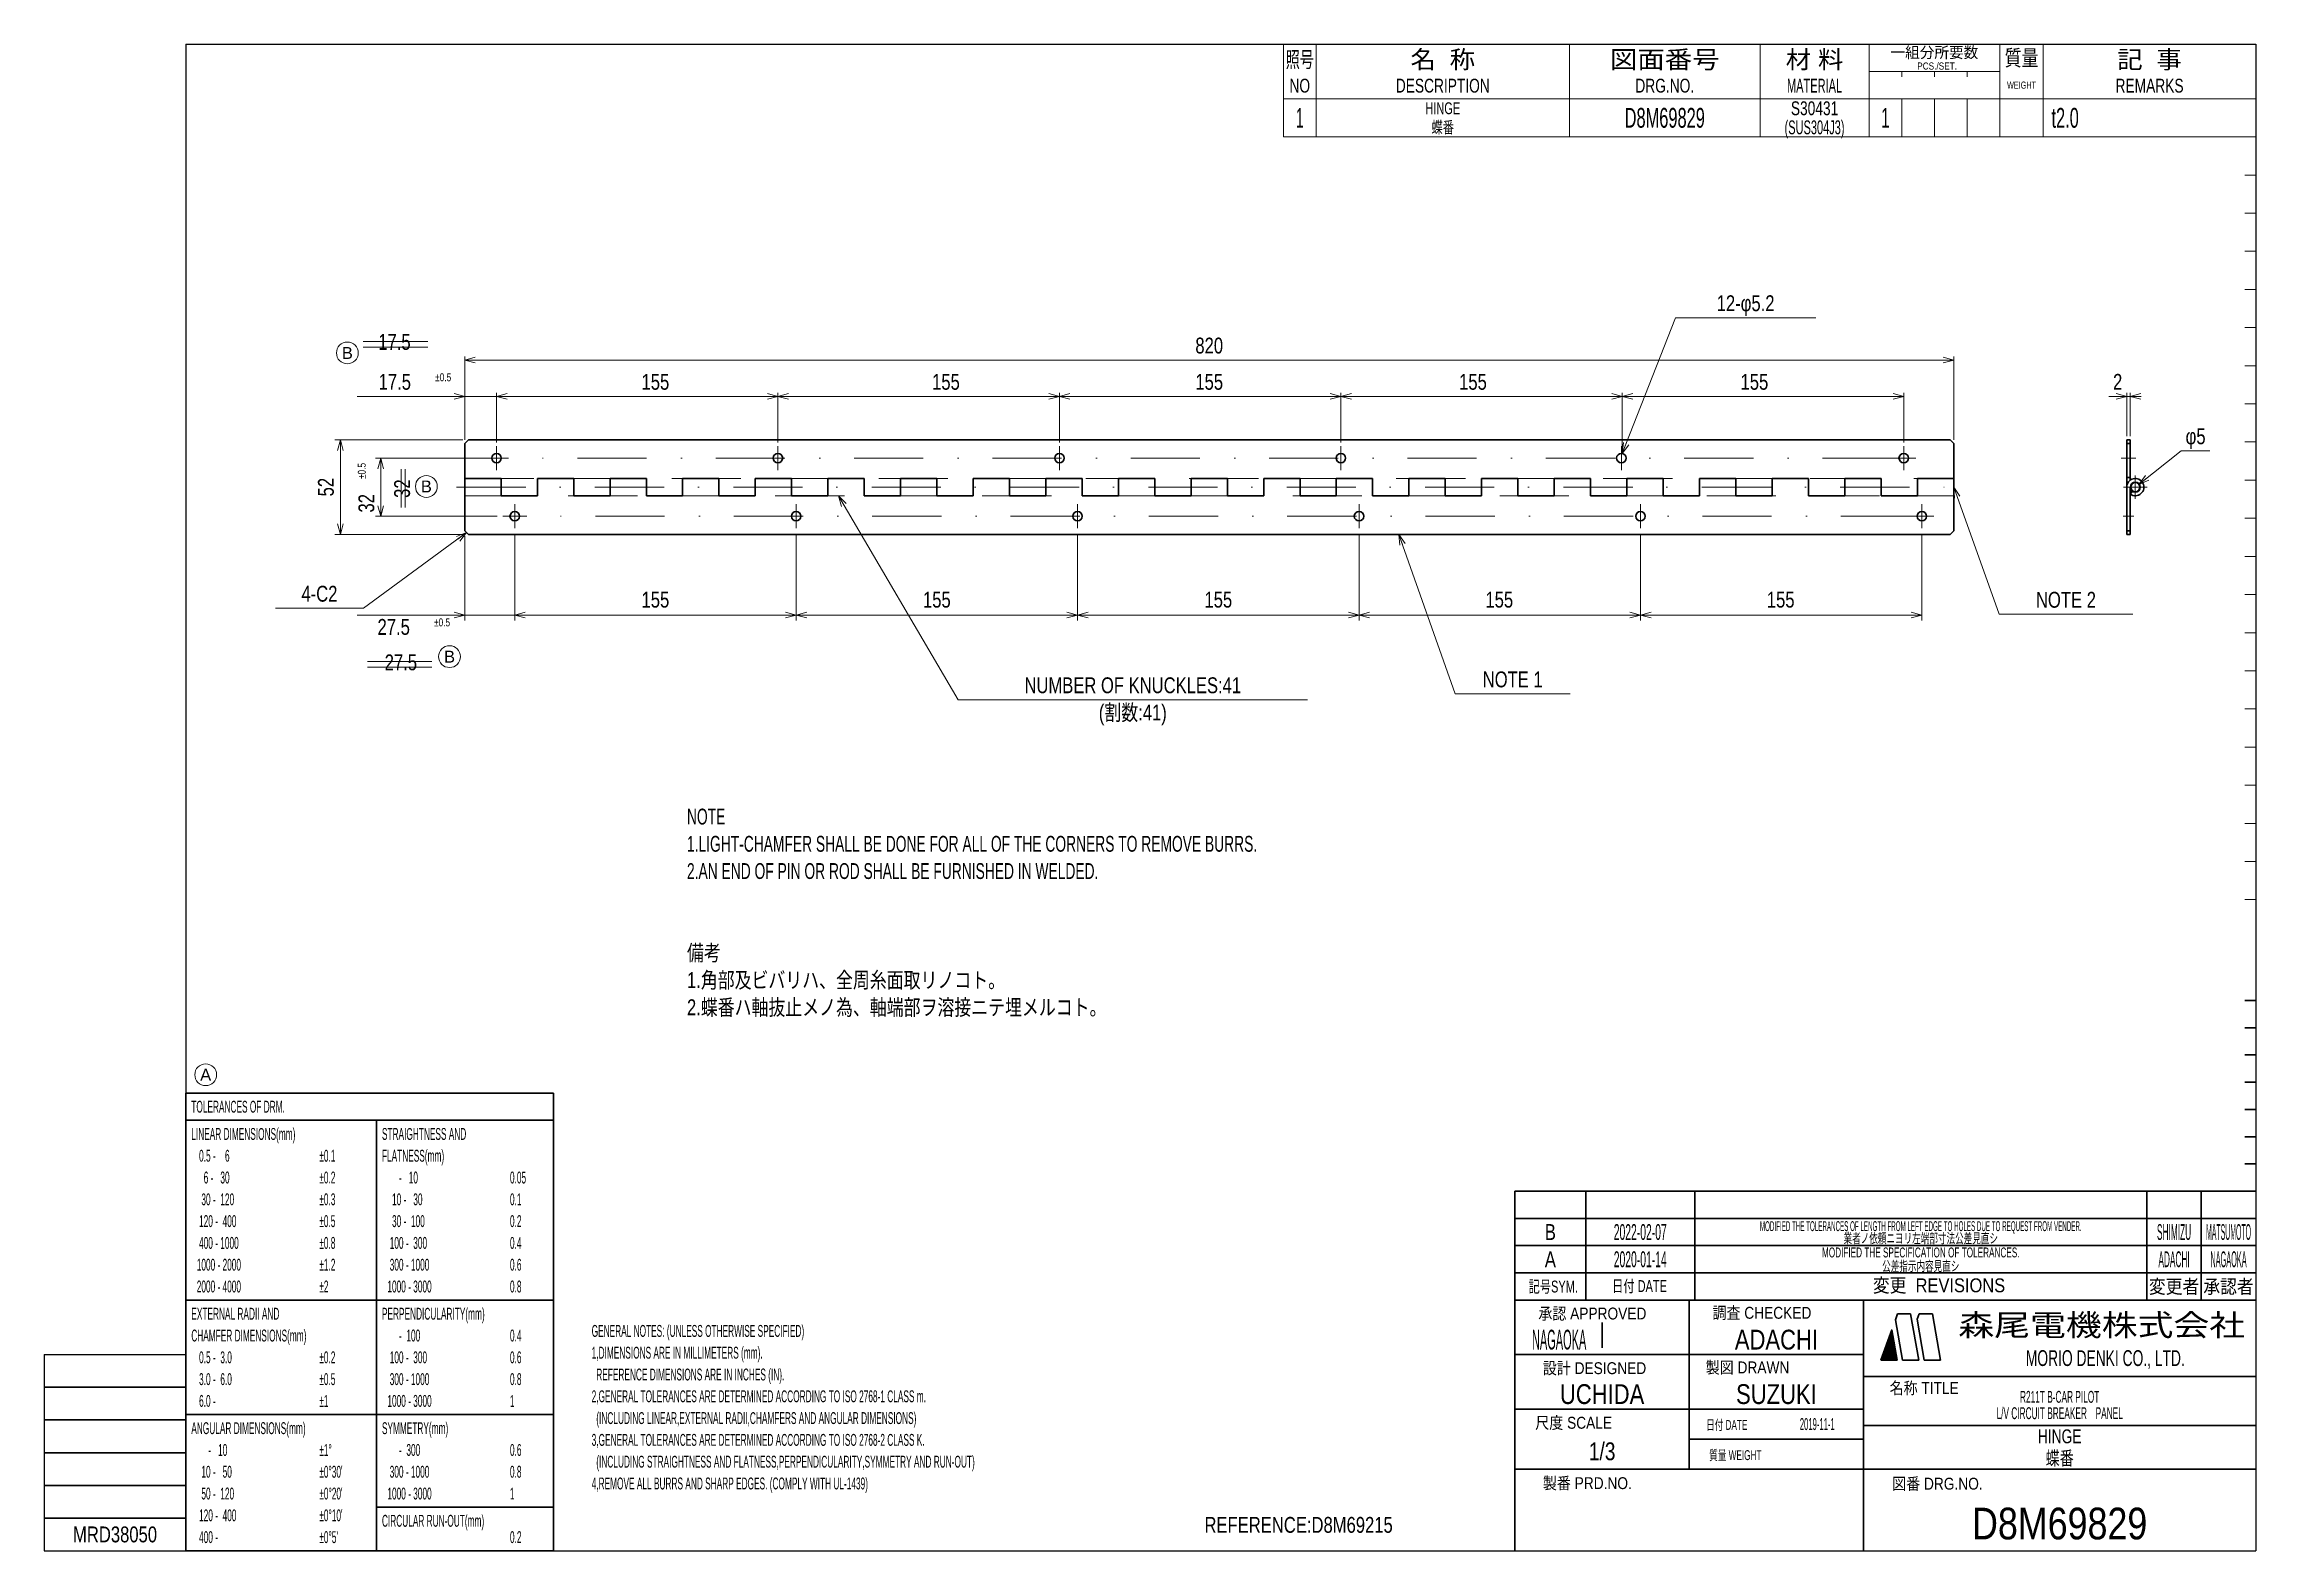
# Model space of a CAD drawing. Header units: millimetres. Extents: x 7 to 413, y 10 to 287.
import ezdxf
from ezdxf.enums import TextEntityAlignment as Align

# ---------------------------------------------------------------- set-up
doc = ezdxf.new("R2010")
doc.units = ezdxf.units.MM
doc.linetypes.add('DASHDOT', pattern=[25.3, 12.7, -6.3, 0, -6.3])
doc.linetypes.add('DASHED', pattern=[19, 12.7, -6.3])
for name, color, linetype in [('05', 7, 'Continuous'), ('GR1_07', 7, 'Continuous'), ('GR1_16', 7, 'Continuous'), ('図面枠D8M', 7, 'Continuous'), ('表題、部品表_01', 7, 'Continuous'), ('表題、部品表_02', 7, 'Continuous'), ('表題、部品表_03', 7, 'Continuous'), ('表題、部品表_訂正', 7, 'Continuous')]:
    doc.layers.add(name, color=color, linetype=linetype)
doc.styles.add('HG丸ｺﾞｼｯｸM-PRO', font='')
doc.styles.get('HG丸ｺﾞｼｯｸM-PRO').set_extended_font_data('HG丸ｺﾞｼｯｸM-PRO')

# ---------------------------------------------------------------- blocks, each defined once
blk = doc.blocks.new('BLKF024')
at = {"layer": '図面枠D8M', "color": 4, "linetype": 'Continuous', "lineweight": 13}
for p, q in [((344.778471, 46.998727), (346.524087, 48.744343)), ((344.8594, 47.221078), (346.502888, 48.864566)), ((344.940329, 47.443428), (346.48169, 48.984789)), ((345.021258, 47.665778), (346.460491, 49.105012)), ((345.102186, 47.888128), (346.439293, 49.225235)), ((345.183115, 48.110479), (346.418094, 49.345457)), ((345.264044, 48.332829), (346.396896, 49.46568)), ((345.344973, 48.555179), (346.375697, 49.585903)), ((345.425902, 48.777529), (346.354499, 49.706126)), ((345.506831, 48.999879), (346.3333, 49.826349)), ((345.58776, 49.22223), (346.312102, 49.946572)), ((345.668689, 49.44458), (346.290903, 50.066794)), ((345.749617, 49.66693), (346.269705, 50.187017)), ((345.830546, 49.88928), (346.248506, 50.30724)), ((345.911475, 50.111631), (346.227307, 50.427463)), ((345.992404, 50.333981), (346.206109, 50.547686)), ((346.073333, 50.556331), (346.18491, 50.667909)), ((346.154262, 50.778681), (346.163712, 50.788131)), ((344.157871, 45.246757), (346.693675, 47.782561)), ((344.211969, 45.442276), (346.672477, 47.902784)), ((344.292898, 45.664626), (346.651278, 48.023006)), ((344.299292, 45.246757), (346.714874, 47.662338)), ((344.373827, 45.886976), (346.63008, 48.143229)), ((344.440714, 45.246757), (346.736072, 47.542115)), ((344.454756, 46.109327), (346.608881, 48.263452)), ((344.535684, 46.331677), (346.587682, 48.383675)), ((344.582135, 45.246757), (346.757271, 47.421892)), ((344.616613, 46.554027), (346.566484, 48.503898)), ((344.697542, 46.776377), (346.545285, 48.624121)), ((344.723556, 45.246757), (346.778469, 47.301669)), ((344.864978, 45.246757), (346.799668, 47.181447)), ((345.006399, 45.246757), (346.820866, 47.061224)), ((345.147821, 45.246757), (346.842065, 46.941001)), ((345.289242, 45.246757), (346.863263, 46.820778)), ((345.430663, 45.246757), (346.884462, 46.700555)), ((345.572085, 45.246757), (346.90566, 46.580332)), ((345.713506, 45.246757), (346.926859, 46.46011)), ((345.854927, 45.246757), (346.948057, 46.339887)), ((345.996349, 45.246757), (346.969256, 46.219664)), ((346.13777, 45.246757), (346.990455, 46.099441)), ((346.279191, 45.246757), (347.011653, 45.979218)), ((346.420613, 45.246757), (347.032852, 45.858995)), ((346.562034, 45.246757), (347.05405, 45.738773)), ((346.703455, 45.246757), (347.075249, 45.61855)), ((346.844877, 45.246757), (347.096447, 45.498327)), ((346.986298, 45.246757), (347.117646, 45.378104)), ((347.12772, 45.246757), (347.138844, 45.257881))]:
    blk.add_line(p, q, dxfattribs=at)
blk = doc.blocks.new('BLKF023')
at = {"layer": '図面枠D8M', "color": 2, "linetype": 'Continuous', "lineweight": 25}
for p, q in [((33, 286.75), (413, 286.75)), ((33, 286.75), (33, 10.25)), ((413, 286.75), (413, 10.25)), ((7, 46.25), (7, 10.25)), ((7, 46.25), (33, 46.25)), ((7, 10.25), (413, 10.25))]:
    blk.add_line(p, q, dxfattribs=at)
at = {"layer": '図面枠D8M', "color": 4, "linetype": 'Continuous', "lineweight": 13}
for p, q in [((413, 269.75), (411, 269.75)), ((413, 262.75), (411, 262.75)), ((413, 255.75), (411, 255.75)), ((413, 248.75), (411, 248.75)), ((413, 241.75), (411, 241.75)), ((413, 234.75), (411, 234.75)), ((413, 227.75), (411, 227.75)), ((413, 220.75), (411, 220.75)), ((413, 213.75), (411, 213.75)), ((413, 206.75), (411, 206.75)), ((413, 199.75), (411, 199.75)), ((413, 192.75), (411, 192.75)), ((413, 185.75), (411, 185.75)), ((413, 178.75), (411, 178.75)), ((413, 171.75), (411, 171.75)), ((413, 164.75), (411, 164.75)), ((413, 157.75), (411, 157.75)), ((413, 150.75), (411, 150.75)), ((413, 143.75), (411, 143.75)), ((413, 136.75), (411, 136.75)), ((411, 129.75), (413, 129.75))]:
    blk.add_line(p, q, dxfattribs=at)
at = {"layer": '図面枠D8M', "color": 3, "linetype": 'Continuous', "lineweight": 35}
for p, q in [((413, 111.25), (411, 111.25)), ((413, 106.25), (411, 106.25)), ((413, 101.25), (411, 101.25)), ((413, 96.25), (411, 96.25)), ((413, 91.25), (411, 91.25)), ((413, 86.25), (411, 86.25)), ((413, 81.25), (411, 81.25)), ((277, 76.25), (413, 76.25)), ((277, 76.25), (277, 10.25)), ((290, 76.25), (290, 56.25)), ((310, 76.25), (310, 56.25)), ((393, 76.25), (393, 56.25)), ((403, 76.25), (403, 56.25)), ((277, 71.25), (413, 71.25)), ((277, 66.25), (413, 66.25)), ((277, 61.25), (413, 61.25)), ((277, 56.25), (413, 56.25)), ((309, 56.25), (309, 25.25)), ((341, 56.25), (341, 10.25)), ((346.84, 52.65), (347.23, 53.75)), ((347.23, 53.75), (349.64, 53.75)), ((351.14, 45.25), (349.64, 53.75)), ((351.18, 53.75), (350.82, 52.76)), ((351.18, 53.75), (353.64, 53.75)), ((355.14, 45.25), (353.64, 53.75)), ((293, 52.17), (293, 47.48)), ((344.14, 45.25), (346.16, 50.8)), ((347.14, 45.25), (346.16, 50.8)), ((348.14, 45.25), (346.84, 52.65)), ((352.14, 45.25), (350.82, 52.76)), ((277, 46.25), (341, 46.25)), ((344.14, 45.25), (347.14, 45.25)), ((348.14, 45.25), (351.14, 45.25)), ((352.14, 45.25), (355.14, 45.25)), ((341, 42.25), (413, 42.25)), ((7, 40.25), (33, 40.25)), ((7, 34.25), (33, 34.25)), ((277, 36.25), (341, 36.25)), ((341, 33.25), (413, 33.25)), ((309, 30.75), (341, 30.75)), ((7, 28.25), (33, 28.25)), ((277, 25.25), (413, 25.25)), ((7, 22.25), (33, 22.25)), ((33, 16.25), (7, 16.25))]:
    blk.add_line(p, q, dxfattribs=at)
at = {"layer": '図面枠D8M', "color": 4, "linetype": 'Continuous', "lineweight": 13}
blk.add_blockref('BLKF024', (0, 0), dxfattribs=at)
at = {"layer": '図面枠D8M', "color": 4, "linetype": 'Continuous', "lineweight": 13, "style": 'HG丸ｺﾞｼｯｸM-PRO'}
for s, height, width, p in [('記号SYM.', 2.182, 0.69227, (284.03, 58.74)), ('日付 DATE', 2.182, 0.692507, (299.87, 58.83)), ('変更  REVISIONS', 2.5455, 0.887352, (354.85, 58.97)), ('変更者', 2.545, 0.887717, (398, 58.75)), ('承認者', 2.545, 0.887717, (408, 58.75)), ('承認 APPROVED', 2.1818, 0.863151, (291.21, 53.79)), ('調査 CHECKED', 2.182, 0.863174, (322.34, 53.92)), ('設計 DESIGNED', 2.1818, 0.862613, (291.61, 43.76)), ('製図 DRAWN', 2.182, 0.863099, (319.7, 43.9)), ('名称 TITLE', 2.182, 0.862489, (352.13, 40.11)), ('尺度 SCALE', 2.182, 0.862581, (287.78, 33.74)), ('日付 DATE', 1.818, 0.618255, (315.88, 33.34)), ('質量 WEIGHT', 1.818, 0.618812, (317.46, 27.8)), ('製番 PRD.NO.', 2.182, 0.863299, (290.29, 22.66)), ('図番 DRG.NO.', 2.182, 0.863083, (354.56, 22.56))]:
    blk.add_text(s, height=height, dxfattribs=dict(at, width=width)).set_placement(p, align=Align.MIDDLE_CENTER)
at = {"layer": '図面枠D8M', "color": 2, "linetype": 'Continuous', "lineweight": 25, "style": 'HG丸ｺﾞｼｯｸM-PRO', "width": 1.206081}
blk.add_text('森尾電機株式会社', height=4, dxfattribs=at).set_placement((384.72, 51.68), align=Align.MIDDLE_CENTER)
at = {"layer": '図面枠D8M', "color": 3, "linetype": 'Continuous', "lineweight": 35, "style": 'HG丸ｺﾞｼｯｸM-PRO', "width": 0.652197}
blk.add_text('MORIO DENKI CO., LTD.', height=2.9091, dxfattribs=at).set_placement((385.38, 45.61), align=Align.MIDDLE_CENTER)
blk = doc.blocks.new('BLKF025')
at = {"layer": '図面枠D8M', "color": 3, "linetype": 'Continuous', "lineweight": 35, "style": 'HG丸ｺﾞｼｯｸM-PRO'}
for s, height, width, p in [('MATSUMOTO', 2.909, 0.26157, (408, 68.75)), ('A', 2.91, 0.782973, (283.5, 63.75)), ('2020-01-14', 2.909, 0.488281, (300, 63.75)), ('MODIFIED THE SPECIFICATION OF TOLERANCES.', 1.8182, 0.618603, (351.5, 65)), ('ADACHI', 2.909, 0.39045, (398, 63.75)), ('NAGAOKA', 2.909, 0.334453, (408, 63.75)), ('NAGAOKA', 3.636, 0.414524, (285.11, 49)), ('ADACHI', 3.636, 0.830909, (325, 49)), ('UCHIDA', 3.636, 0.830691, (293, 39)), ('SUZUKI', 3.636, 0.831098, (325, 39)), ('L/V CIRCUIT BREAKER\u3000PANEL', 2.1818, 0.522183, (377, 35.5)), ('R211T B-CAR PILOT', 2.1818, 0.522123, (377, 38.5)), ('2019-11-1', 2.182, 0.482367, (332.5, 33.5)), ('HINGE', 2.545, 0.741468, (377, 31.25)), ('1/3', 3.273, 0.80628, (293, 28.5)), ('D8M69829', 5.818, 0.845432, (377, 15.25))]:
    blk.add_text(s, height=height, dxfattribs=dict(at, width=width)).set_placement(p, align=Align.MIDDLE_CENTER)
blk = doc.blocks.new('BLKF026')
at = {"layer": '表題、部品表_02', "color": 4, "linetype": 'Continuous', "lineweight": 13}
for p, q in [((234.5, 276.75), (234.5, 269.75)), ((234.5, 276.75), (413, 276.75)), ((240.5, 276.75), (240.5, 269.75)), ((287, 276.75), (287, 269.75)), ((322, 276.75), (322, 269.75)), ((342, 276.75), (342, 269.75)), ((348, 276.75), (348, 269.75)), ((354, 276.75), (354, 269.75)), ((360, 269.75), (360, 276.75)), ((366, 276.75), (366, 269.75)), ((374, 276.75), (374, 269.75)), ((413, 276.75), (413, 269.75)), ((234.5, 269.75), (413, 269.75))]:
    blk.add_line(p, q, dxfattribs=at)
blk = doc.blocks.new('BLKF029')
at = {"layer": '表題、部品表_01', "color": 4, "linetype": 'Continuous', "lineweight": 13}
for p, q in [((234.5, 286.75), (234.5, 276.75)), ((234.5, 286.75), (413, 286.75)), ((240.5, 286.75), (240.5, 276.75)), ((287, 286.75), (287, 276.75)), ((322, 286.75), (322, 276.75)), ((342, 286.75), (342, 276.75)), ((366, 286.75), (366, 276.75)), ((374, 286.75), (374, 276.75)), ((413, 286.75), (413, 276.75)), ((342, 281.75), (366, 281.75)), ((348, 280.75), (348, 281.75)), ((354, 281.75), (354, 280.75)), ((360, 281.75), (360, 280.75)), ((234.5, 276.75), (413, 276.75))]:
    blk.add_line(p, q, dxfattribs=at)
at = {"layer": '表題、部品表_01', "color": 3, "linetype": 'Continuous', "lineweight": 35, "style": 'HG丸ｺﾞｼｯｸM-PRO'}
for s, height, width, p in [('照号', 2.909, 0.651535, (237.5, 283.95)), ('名  称', 3.273, 1.042426, (263.75, 283.95)), ('図面番号', 3.273, 1.127518, (304.5, 283.95)), ('材 料', 3.273, 1.042439, (332, 283.95)), ('一組分所要数', 2.036, 0.966638, (354, 285.25)), ('質量', 2.909, 0.781842, (370, 284.25)), ('記  事', 3.273, 1.042426, (393.5, 283.95)), ('NO', 2.545, 0.740841, (237.5, 279.15)), ('DESCRIPTION', 2.5455, 0.741365, (263.75, 279.15)), ('DRG.NO.', 2.545, 0.741189, (304.5, 279.15)), ('MATERIAL', 2.545, 0.594756, (332, 279.15)), ('PCS./SET.', 1.309, 0.862935, (354.5, 282.75)), ('REMARKS', 2.545, 0.742803, (393.5, 279.15)), ('WEIGHT', 1.309, 0.635507, (370, 279.25))]:
    blk.add_text(s, height=height, dxfattribs=dict(at, width=width)).set_placement(p, align=Align.MIDDLE_CENTER)
blk = doc.blocks.new('BLKF028')
at = {"layer": '表題、部品表_01', "color": 3, "linetype": 'Continuous', "lineweight": 13}
blk.add_blockref('BLKF029', (0, 0), dxfattribs=at)
blk = doc.blocks.new('FXTIP_ARROW_S')
at = {"color": 0, "linetype": 'Continuous', "lineweight": -2}
for q in [(-1, 0), (-0.97, 0.26), (-0.97, -0.26)]:
    blk.add_line((0, 0), q, dxfattribs=at)
blk = doc.blocks.new('FXTIP_ARROW_E')
at = {"color": 0, "linetype": 'Continuous', "lineweight": -2}
for q in [(-1, 0), (-0.97, 0.26), (-0.97, -0.26)]:
    blk.add_line((0, 0), q, dxfattribs=at)
blk = doc.blocks.new('BLKF030')
at = {"layer": 'GR1_07', "color": 3, "linetype": 'Continuous', "lineweight": 35}
for p, q in [((389.31, 196.79), (389.31, 205.46)), ((389.97, 205.46), (389.97, 196.79)), ((389.97, 204.17), (390.36, 204.71)), ((389.97, 197.46), (389.31, 197.46)), ((389.97, 196.79), (389.31, 196.79))]:
    blk.add_line(p, q, dxfattribs=at)
for radius in [0.917, 0.833]:
    blk.add_circle((390.89, 205.46), radius, dxfattribs=at)
blk.add_arc((390.89, 205.46), 1.58, 234.6235, 180, dxfattribs=at)
blk = doc.blocks.new('BLKF031')
at = {"layer": 'GR1_07', "color": 3, "linetype": 'Continuous', "lineweight": 35}
for p, q in [((389.31, 214.12), (389.97, 214.12)), ((389.31, 205.46), (389.31, 214.12)), ((389.97, 213.46), (389.31, 213.46)), ((389.97, 214.12), (389.97, 206.75)), ((389.97, 207.21), (389.31, 207.21))]:
    blk.add_line(p, q, dxfattribs=at)
blk = doc.blocks.new('BLKF032')
at = {"layer": '図面枠D8M', "color": 3, "linetype": 'Continuous', "lineweight": 35}
for p, q in [((33, 94.25), (100.5, 94.25)), ((33, 94.25), (33, 10.25)), ((100.5, 10.25), (100.5, 94.25)), ((33, 89.25), (100.5, 89.25)), ((68, 10.25), (68, 89.25)), ((33, 56.25), (68, 56.25)), ((68, 56.25), (100.5, 56.25)), ((33, 35.25), (68, 35.25)), ((68, 35.25), (100.5, 35.25)), ((68, 18.25), (100.5, 18.25)), ((33, 10.25), (100.5, 10.25))]:
    blk.add_line(p, q, dxfattribs=at)
at = {"layer": '図面枠D8M', "color": 4, "linetype": 'Continuous', "lineweight": 13, "style": 'HG丸ｺﾞｼｯｸM-PRO'}
for s, height, width, p in [('TOLERANCES OF DRM.', 2.1818, 0.522208, (34, 91.75)), ('LINEAR DIMENSIONS(mm)', 2.1818, 0.521664, (34, 86.75)), ('STRAIGHTNESS AND', 2.1818, 0.521949, (69, 86.75)), (' 0.5 -    6', 2.1818, 0.524049, (35, 82.75)), ('±0.1', 2.182, 0.52198, (57.5, 82.75)), ('FLATNESS(mm)', 2.1818, 0.521994, (69, 82.75)), ('   6 -   30', 2.1818, 0.52397, (35, 78.75)), ('±0.2', 2.182, 0.52198, (57.5, 78.75)), ('     -   10', 2.1818, 0.524651, (70, 78.75)), ('0.05', 2.182, 0.52205, (92.5, 78.75)), ('  30 -  120', 2.1818, 0.522893, (35, 74.75)), ('±0.3', 2.182, 0.52198, (57.5, 74.75)), ('  10 -   30', 2.1818, 0.523391, (70, 74.75)), ('0.1', 2.182, 0.522424, (92.5, 74.75)), (' 120 -  400', 2.1818, 0.52246, (35, 70.75)), ('±0.5', 2.182, 0.52198, (57.5, 70.75)), ('  30 -  100', 2.1818, 0.522893, (70, 70.75)), ('0.2', 2.182, 0.522424, (92.5, 70.75)), (' 400 - 1000', 2.1818, 0.52208, (35, 66.75)), ('±0.8', 2.182, 0.52198, (57.5, 66.75)), (' 100 -  300', 2.1818, 0.52246, (70, 66.75)), ('0.4', 2.182, 0.522424, (92.5, 66.75)), ('1000 - 2000', 2.1818, 0.521744, (35, 62.75)), ('±1.2', 2.182, 0.52198, (57.5, 62.75)), (' 300 - 1000', 2.1818, 0.52208, (70, 62.75)), ('0.6', 2.182, 0.522424, (92.5, 62.75)), ('2000 - 4000', 2.1818, 0.521744, (35, 58.75)), ('±2', 2.182, 0.521216, (57.5, 58.75)), ('1000 - 3000', 2.1818, 0.521744, (70, 58.75)), ('0.8', 2.182, 0.522424, (92.5, 58.75)), ('EXTERNAL RADII AND', 2.1818, 0.522426, (34, 53.75)), ('PERPENDICULARITY(mm)', 2.1818, 0.521822, (69, 53.75)), ('CHAMFER DIMENSIONS(mm)', 2.1818, 0.521615, (34, 49.75)), ('     -  100', 2.1818, 0.52397, (70, 49.75)), ('0.4', 2.182, 0.522424, (92.5, 49.75)), (' 0.5 -  3.0', 2.1818, 0.523514, (35, 45.75)), ('±0.2', 2.182, 0.52198, (57.5, 45.75)), (' 100 -  300', 2.1818, 0.52246, (70, 45.75)), ('0.6', 2.182, 0.522424, (92.5, 45.75)), (' 3.0 -  6.0', 2.1818, 0.523514, (35, 41.75)), ('±0.5', 2.182, 0.52198, (57.5, 41.75)), (' 300 - 1000', 2.1818, 0.52208, (70, 41.75)), ('0.8', 2.182, 0.522424, (92.5, 41.75)), (' 6.0 -', 2.182, 0.523279, (35, 37.75)), ('±1', 2.182, 0.521216, (57.5, 37.75)), ('1000 - 3000', 2.1818, 0.521744, (70, 37.75)), ('1', 2.18, 0.521199, (92.5, 37.75)), ('ANGULAR DIMENSIONS(mm)', 2.1818, 0.521887, (34, 32.75)), ('SYMMETRY(mm)', 2.1818, 0.521222, (69, 32.75)), ('     -   10', 2.1818, 0.524651, (35, 28.75)), ('±1°', 2.182, 0.52122, (57.5, 28.75)), ('     -  300', 2.1818, 0.52397, (70, 28.75)), ('0.6', 2.182, 0.522424, (92.5, 28.75)), ('  10 -   50', 2.1818, 0.523391, (35, 24.75)), ("±0°30'", 2.182, 0.521679, (57.5, 24.75)), (' 300 - 1000', 2.1818, 0.52208, (70, 24.75)), ('0.8', 2.182, 0.522424, (92.5, 24.75)), ('  50 -  120', 2.1818, 0.522893, (35, 20.75)), ("±0°20'", 2.182, 0.521679, (57.5, 20.75)), ('1000 - 3000', 2.1818, 0.521744, (70, 20.75)), ('1', 2.18, 0.521199, (92.5, 20.75)), (' 120 -  400', 2.1818, 0.52246, (35, 16.75)), ("±0°10'", 2.182, 0.521679, (57.5, 16.75)), ('CIRCULAR RUN-OUT(mm)', 2.1818, 0.521639, (69, 15.75)), (' 400 -', 2.182, 0.52234, (35, 12.75)), ("±0°5'", 2.182, 0.521776, (57.5, 12.75)), ('0.2', 2.182, 0.522424, (92.5, 12.75))]:
    blk.add_text(s, height=height, dxfattribs=dict(at, width=width)).set_placement(p, align=Align.MIDDLE_LEFT)
blk = doc.blocks.new('BLKF033')
at = {"layer": '表題、部品表_訂正', "color": 4, "linetype": 'Continuous', "lineweight": 13}
blk.add_circle((36.64, 97.62), 2, dxfattribs=at)
at = {"layer": '表題、部品表_訂正', "color": 4, "linetype": 'Continuous', "lineweight": 13, "style": 'HG丸ｺﾞｼｯｸM-PRO', "width": 1.042301}
blk.add_text('A', height=2.18, dxfattribs=at).set_placement((36.64, 97.62), align=Align.MIDDLE_CENTER)
blk = doc.blocks.new('BLKF034')
at = {"layer": '05', "color": 4, "linetype": 'Continuous', "lineweight": 13}
blk.add_circle((81.41, 174.35), 2, dxfattribs=at)
at = {"layer": '05', "color": 4, "linetype": 'Continuous', "lineweight": 13, "style": 'HG丸ｺﾞｼｯｸM-PRO', "width": 1.04272}
blk.add_text('B', height=2.18, dxfattribs=at).set_placement((81.41, 174.35), align=Align.MIDDLE_CENTER)
blk = doc.blocks.new('BLKF035')
at = {"layer": '05', "color": 4, "linetype": 'Continuous', "lineweight": 13}
blk.add_circle((62.65, 230.09), 2, dxfattribs=at)
at = {"layer": '05', "color": 4, "linetype": 'Continuous', "lineweight": 13, "style": 'HG丸ｺﾞｼｯｸM-PRO', "width": 1.04272}
blk.add_text('B', height=2.18, dxfattribs=at).set_placement((62.65, 230.09), align=Align.MIDDLE_CENTER)
blk = doc.blocks.new('BLKF036')
at = {"layer": '05', "color": 4, "linetype": 'Continuous', "lineweight": 13}
blk.add_circle((77.15, 205.59), 2, dxfattribs=at)
at = {"layer": '05', "color": 4, "linetype": 'Continuous', "lineweight": 13, "style": 'HG丸ｺﾞｼｯｸM-PRO', "width": 1.04272}
blk.add_text('B', height=2.18, dxfattribs=at).set_placement((77.15, 205.59), align=Align.MIDDLE_CENTER)

msp = doc.modelspace()

# ---------------------------------------------------------------- linework, layer by layer
at = {"layer": '05', "color": 254, "linetype": 'Continuous', "lineweight": 9}
for p, q in [((65.57, 232.18), (77.41, 232.18)), ((65.57, 231.18), (77.41, 231.18)), ((66.32, 173.45), (78.16, 173.45)), ((66.32, 172.45), (78.16, 172.45))]:
    msp.add_line(p, q, dxfattribs=at)
at = {"layer": '05', "color": 254, "linetype": 'Continuous', "lineweight": 13}
for p, q in [((72.5, 201.75), (72.5, 208.75)), ((73.27, 201.75), (73.27, 208.75))]:
    msp.add_line(p, q, dxfattribs=at)
at = {"layer": 'GR1_07', "color": 3, "linetype": 'Continuous', "lineweight": 35}
for p, q in [((84.87, 214.12), (84.2, 213.46)), ((84.2, 213.46), (84.2, 197.46)), ((356.87, 214.12), (84.87, 214.12)), ((356.87, 214.12), (357.54, 213.46)), ((357.54, 197.46), (357.54, 213.46)), ((90.87, 207.04), (85.2, 207.04)), ((97.54, 203.87), (90.87, 203.87)), ((104.2, 207.04), (97.54, 207.04)), ((110.87, 203.87), (104.2, 203.87)), ((117.54, 207.04), (114.54, 207.04)), ((124.2, 203.87), (117.54, 203.87)), ((129.2, 207.04), (124.2, 207.04)), ((137.54, 203.87), (130.87, 203.87)), ((144.2, 207.04), (137.54, 207.04)), ((150.87, 203.87), (144.2, 203.87)), ((157.54, 207.04), (150.87, 207.04)), ((164.2, 203.87), (157.54, 203.87)), ((170.87, 207.04), (164.2, 207.04)), ((177.54, 203.87), (170.87, 203.87)), ((184.2, 207.04), (177.54, 207.04)), ((190.87, 203.87), (184.2, 203.87)), ((197.54, 207.04), (190.87, 207.04)), ((204.2, 203.87), (197.54, 203.87)), ((210.87, 207.04), (204.2, 207.04)), ((217.54, 203.87), (210.87, 203.87)), ((224.2, 207.04), (217.54, 207.04)), ((230.87, 203.87), (224.2, 203.87)), ((237.54, 207.04), (230.87, 207.04)), ((244.2, 203.87), (237.54, 203.87)), ((250.87, 207.04), (244.2, 207.04)), ((257.54, 203.87), (250.87, 203.87)), ((264.2, 207.04), (257.54, 207.04)), ((270.87, 203.87), (264.2, 203.87)), ((277.54, 207.04), (270.87, 207.04)), ((284.2, 203.87), (277.54, 203.87)), ((290.87, 207.04), (284.2, 207.04)), ((297.54, 203.87), (290.87, 203.87)), ((304.2, 207.04), (297.54, 207.04)), ((310.87, 203.87), (304.2, 203.87)), ((317.54, 207.04), (310.87, 207.04)), ((324.2, 203.87), (317.54, 203.87)), ((330.87, 207.04), (324.2, 207.04)), ((337.54, 203.87), (330.87, 203.87)), ((344.2, 207.04), (337.54, 207.04)), ((350.87, 203.87), (344.2, 203.87)), ((357.54, 207.04), (350.87, 207.04)), ((84.2, 197.46), (84.87, 196.79)), ((84.87, 196.79), (356.87, 196.79)), ((357.54, 197.46), (356.87, 196.79))]:
    msp.add_line(p, q, dxfattribs=at)
at = {"layer": 'GR1_07', "color": 4, "linetype": 'DASHDOT', "lineweight": 13}
for p, q in [((90.04, 208.59), (90.04, 212.99)), ((141.7, 208.59), (141.7, 212.99)), ((193.37, 208.59), (193.37, 212.99)), ((245.04, 208.59), (245.04, 212.99)), ((296.53, 208.59), (296.53, 212.99)), ((348.37, 208.59), (348.37, 212.99)), ((92.24, 210.79), (87.84, 210.79)), ((346.17, 210.79), (92.24, 210.79)), ((350.57, 210.79), (346.17, 210.79)), ((390.97, 210.79), (388.31, 210.79)), ((390.89, 203.29), (390.89, 207.62)), ((82.71, 205.46), (359.38, 205.46)), ((388.72, 205.46), (393.06, 205.46)), ((95.57, 200.12), (91.17, 200.12)), ((93.37, 202.32), (93.37, 197.92)), ((349.5, 200.12), (95.57, 200.12)), ((145.04, 202.32), (145.04, 197.92)), ((196.7, 202.32), (196.7, 197.92)), ((248.37, 202.32), (248.37, 197.92)), ((300.04, 202.32), (300.04, 197.92)), ((353.9, 200.12), (349.5, 200.12)), ((351.7, 202.32), (351.7, 197.92)), ((390.64, 200.12), (388.64, 200.12))]:
    msp.add_line(p, q, dxfattribs=at)
at = {"layer": 'GR1_07', "color": 4, "linetype": 'DASHED', "lineweight": 13}
for p, q in [((84.2, 207.04), (357.54, 207.04)), ((84.2, 203.87), (357.54, 203.87))]:
    msp.add_line(p, q, dxfattribs=at)
at = {"layer": 'GR1_07', "color": 9, "linetype": 'Continuous', "lineweight": 35}
for p, q in [((90.87, 207.04), (84.2, 207.04)), ((90.87, 207.04), (90.87, 203.87)), ((97.54, 207.04), (97.54, 203.87)), ((104.2, 207.04), (99.87, 207.04)), ((104.2, 207.04), (104.2, 203.87)), ((117.54, 207.04), (110.87, 207.04)), ((110.87, 207.04), (110.87, 203.87)), ((117.54, 207.04), (117.54, 203.87)), ((124.2, 207.04), (124.2, 203.87)), ((130.87, 207.04), (129.2, 207.04)), ((130.87, 207.04), (130.87, 203.87)), ((137.54, 207.04), (137.54, 203.87)), ((144.2, 207.04), (143.87, 207.04)), ((144.2, 207.04), (144.2, 203.87)), ((150.87, 207.04), (150.87, 203.87)), ((157.54, 207.04), (157.54, 203.87)), ((164.2, 207.04), (164.2, 203.87)), ((170.87, 207.04), (170.87, 203.87)), ((177.54, 207.04), (177.54, 203.87)), ((184.2, 207.04), (184.2, 203.87)), ((190.87, 207.04), (190.87, 203.87)), ((197.54, 207.04), (197.54, 203.87)), ((204.2, 207.04), (204.2, 203.87)), ((210.87, 207.04), (210.54, 207.04)), ((210.87, 207.04), (210.87, 203.87)), ((217.54, 207.04), (217.54, 203.87)), ((224.2, 207.04), (224.2, 203.87)), ((230.87, 207.04), (230.87, 203.87)), ((237.54, 207.04), (237.54, 203.87)), ((244.2, 207.04), (244.2, 203.87)), ((250.87, 207.04), (250.87, 203.87)), ((257.54, 207.04), (257.54, 203.87)), ((264.2, 207.04), (264.2, 203.87)), ((270.87, 207.04), (270.87, 203.87)), ((277.54, 207.04), (277.2, 207.04)), ((277.54, 207.04), (277.54, 203.87)), ((284.2, 207.04), (284.2, 203.87)), ((290.87, 207.04), (290.87, 203.87)), ((297.54, 207.04), (297.54, 203.87)), ((304.2, 207.04), (304.2, 203.87)), ((310.87, 207.04), (310.87, 203.87)), ((317.54, 207.04), (317.54, 203.87)), ((324.2, 207.04), (324.2, 203.87)), ((330.87, 207.04), (330.87, 203.87)), ((337.54, 207.04), (337.54, 203.87)), ((344.2, 207.04), (344.2, 203.87)), ((350.87, 207.04), (350.87, 203.87))]:
    msp.add_line(p, q, dxfattribs=at)
for centre in [(90.04, 210.79), (348.37, 210.79), (93.37, 200.12), (351.7, 200.12)]:
    msp.add_circle(centre, 0.867, dxfattribs=at)
at = {"layer": 'GR1_07', "color": 3, "linetype": 'Continuous', "lineweight": 35}
for centre in [(141.7, 210.79), (193.37, 210.79), (245.04, 210.79), (296.53, 210.79), (145.04, 200.12), (196.7, 200.12), (248.37, 200.12), (300.04, 200.12)]:
    msp.add_circle(centre, 0.867, dxfattribs=at)
at = {"layer": 'GR1_16', "color": 4, "linetype": 'Continuous', "lineweight": 13}
for p, q in [((296.7, 211.64), (306.47, 236.56)), ((306.47, 236.56), (332.22, 236.56)), ((84.2, 214.12), (84.2, 229.46)), ((84.2, 228.79), (357.54, 228.79)), ((357.54, 214.12), (357.54, 229.46)), ((64.44, 222.12), (84.2, 222.12)), ((84.2, 214.12), (84.2, 222.79)), ((84.2, 222.12), (90.04, 222.12)), ((90.04, 213.66), (90.04, 222.79)), ((90.04, 222.12), (141.7, 222.12)), ((141.7, 213.66), (141.7, 222.79)), ((141.7, 222.12), (193.37, 222.12)), ((193.37, 213.66), (193.37, 222.79)), ((193.37, 222.12), (245.04, 222.12)), ((245.04, 213.66), (245.04, 222.79)), ((245.04, 222.12), (296.7, 222.12)), ((296.7, 212.31), (296.7, 222.79)), ((296.7, 222.12), (348.37, 222.12)), ((348.37, 213.66), (348.37, 222.79)), ((386, 222.12), (389.31, 222.12)), ((389.31, 214.79), (389.31, 222.79)), ((389.31, 222.12), (389.97, 222.12)), ((389.97, 214.79), (389.97, 222.79)), ((389.97, 222.12), (391.64, 222.12)), ((83.87, 214.12), (60.36, 214.12)), ((61.36, 196.79), (61.36, 214.12)), ((391.54, 205.97), (399.31, 212.12)), ((399.31, 212.12), (404.59, 212.12)), ((88.17, 210.79), (67.79, 210.79)), ((68.79, 200.12), (68.79, 210.79)), ((152.81, 203.87), (174.76, 166.44)), ((357.54, 205.46), (365.87, 182.12)), ((90.17, 200.12), (67.79, 200.12)), ((83.87, 196.79), (60.36, 196.79)), ((84.54, 197.12), (65.61, 183.24)), ((255.68, 196.79), (266.04, 167.52)), ((65.61, 183.24), (49.43, 183.24)), ((365.87, 182.12), (390.42, 182.12)), ((266.04, 167.52), (287.14, 167.52)), ((174.76, 166.44), (238.92, 166.44))]:
    msp.add_line(p, q, dxfattribs=at)
at = {"layer": 'GR1_16', "color": 254, "linetype": 'Continuous', "lineweight": 13}
for p, q in [((84.2, 196.46), (84.2, 180.98)), ((93.37, 196.92), (93.37, 180.98)), ((145.04, 196.92), (145.04, 180.98)), ((196.7, 196.92), (196.7, 180.98)), ((248.37, 196.92), (248.37, 180.98)), ((300.04, 196.92), (300.04, 180.98)), ((351.7, 196.92), (351.7, 180.98)), ((64.44, 181.98), (84.2, 181.98)), ((84.2, 181.98), (93.37, 181.98)), ((93.37, 181.98), (145.04, 181.98)), ((145.04, 181.98), (196.7, 181.98)), ((196.7, 181.98), (248.37, 181.98)), ((248.37, 181.98), (300.04, 181.98)), ((300.04, 181.98), (351.7, 181.98))]:
    msp.add_line(p, q, dxfattribs=at)

# ---------------------------------------------------------------- block references
at = {"layer": '05', "color": 4, "linetype": 'Continuous', "lineweight": 13}
for name in ['BLKF035', 'BLKF036', 'BLKF034']:
    msp.add_blockref(name, (0, 0), dxfattribs=at)
at = {"layer": 'GR1_07', "color": 3, "linetype": 'Continuous', "lineweight": 35}
for name in ['BLKF031', 'BLKF030']:
    msp.add_blockref(name, (0, 0), dxfattribs=at)
at = {"layer": 'GR1_16', "color": 4, "linetype": 'Continuous', "lineweight": 13, "xscale": 2, "yscale": 2}
for name, p, rotation in [('FXTIP_ARROW_S', (84.2, 228.79), 180), ('FXTIP_ARROW_E', (357.54, 228.79), 360), ('FXTIP_ARROW_E', (84.2, 222.12), 360), ('FXTIP_ARROW_S', (90.04, 222.12), 180), ('FXTIP_ARROW_E', (141.7, 222.12), 360), ('FXTIP_ARROW_S', (141.7, 222.12), 180), ('FXTIP_ARROW_E', (193.37, 222.12), 360), ('FXTIP_ARROW_S', (193.37, 222.12), 180), ('FXTIP_ARROW_E', (245.04, 222.12), 360), ('FXTIP_ARROW_S', (245.04, 222.12), 180), ('FXTIP_ARROW_E', (296.7, 222.12), 360), ('FXTIP_ARROW_S', (296.7, 222.12), 180), ('FXTIP_ARROW_E', (348.37, 222.12), 360), ('FXTIP_ARROW_E', (389.31, 222.12), 360), ('FXTIP_ARROW_S', (389.97, 222.12), 180), ('FXTIP_ARROW_E', (61.36, 214.12), 90), ('FXTIP_ARROW_S', (296.7, 211.64), 248.5940652642452), ('FXTIP_ARROW_E', (68.79, 210.79), 90), ('FXTIP_ARROW_S', (391.54, 205.97), 218.3820127120128), ('FXTIP_ARROW_S', (152.81, 203.87), 120.3810610637986), ('FXTIP_ARROW_S', (357.54, 205.46), 109.6538240580362), ('FXTIP_ARROW_S', (68.79, 200.12), 270), ('FXTIP_ARROW_S', (61.36, 196.79), 270), ('FXTIP_ARROW_S', (84.54, 197.12), 36.26234127182467), ('FXTIP_ARROW_S', (255.68, 196.79), 109.4726726939211)]:
    msp.add_blockref(name, p, dxfattribs=dict(at, rotation=rotation))
at = {"layer": 'GR1_16', "color": 254, "linetype": 'Continuous', "lineweight": 13, "xscale": 2, "yscale": 2}
for name, p, rotation in [('FXTIP_ARROW_E', (84.2, 181.98), 360), ('FXTIP_ARROW_S', (93.37, 181.98), 180), ('FXTIP_ARROW_E', (145.04, 181.98), 360), ('FXTIP_ARROW_S', (145.04, 181.98), 180), ('FXTIP_ARROW_E', (196.7, 181.98), 360), ('FXTIP_ARROW_S', (196.7, 181.98), 180), ('FXTIP_ARROW_E', (248.37, 181.98), 360), ('FXTIP_ARROW_S', (248.37, 181.98), 180), ('FXTIP_ARROW_E', (300.04, 181.98), 360), ('FXTIP_ARROW_S', (300.04, 181.98), 180), ('FXTIP_ARROW_E', (351.7, 181.98), 360)]:
    msp.add_blockref(name, p, dxfattribs=dict(at, rotation=rotation))
at = {"layer": '図面枠D8M', "color": 4, "linetype": 'Continuous', "lineweight": 35}
msp.add_blockref('BLKF023', (0, 0), dxfattribs=at)
at = {"layer": '図面枠D8M', "color": 4, "linetype": 'Continuous', "lineweight": 13}
msp.add_blockref('BLKF032', (0, 0), dxfattribs=at)
at = {"layer": '図面枠D8M', "color": 3, "linetype": 'Continuous', "lineweight": 35}
msp.add_blockref('BLKF025', (0, 0), dxfattribs=at)
at = {"layer": '表題、部品表_01', "color": 3, "linetype": 'Continuous', "lineweight": 13}
msp.add_blockref('BLKF028', (0, 0), dxfattribs=at)
at = {"layer": '表題、部品表_02', "color": 4, "linetype": 'Continuous', "lineweight": 13}
msp.add_blockref('BLKF026', (0, 0), dxfattribs=at)
at = {"layer": '表題、部品表_訂正', "color": 4, "linetype": 'Continuous', "lineweight": 13}
msp.add_blockref('BLKF033', (0, 0), dxfattribs=at)

# ---------------------------------------------------------------- texts
at = {"layer": '05', "color": 3, "linetype": 'Continuous', "lineweight": 35, "style": 'HG丸ｺﾞｼｯｸM-PRO'}
for s, rotation, width, p in [('17.5', 0, 0.784749, (71.29, 229.79)), ('32', 90, 0.784542, (75.02, 205.19)), ('27.5', 0, 0.784749, (72.47, 170.98))]:
    msp.add_text(s, height=2.909, rotation=rotation, dxfattribs=dict(at, width=width)).set_placement(p, align=Align.BOTTOM_CENTER)
at = {"layer": 'GR1_16', "color": 3, "linetype": 'Continuous', "lineweight": 35, "style": 'HG丸ｺﾞｼｯｸM-PRO'}
for s, height, width, p in [('12-φ5.2', 2.909, 0.78372, (319.34, 236.89)), ('φ5', 2.909, 0.782992, (401.95, 212.46)), ('4-C2', 2.909, 0.783285, (57.52, 183.57)), ('NOTE 2', 2.909, 0.784001, (378.15, 182.46)), ('NUMBER OF KNUCKLES:41', 2.9091, 0.782828, (206.84, 166.77)), ('NOTE 1', 2.909, 0.784001, (276.59, 167.85)), ('(割数:41)', 2.909, 0.782996, (206.84, 161.77))]:
    msp.add_text(s, height=height, dxfattribs=dict(at, width=width)).set_placement(p, align=Align.BOTTOM_CENTER)
for s, height, rotation, width, p in [('820', 2.909, 0, 0.784542, (220.87, 229.12)), ('17.5', 2.909, 0, 0.784749, (71.36, 222.46)), ('±0.5', 1.455, 0, 0.783726, (80.24, 224.46)), ('155', 2.909, 0, 0.784542, (119.2, 222.46)), ('155', 2.909, 0, 0.784542, (172.54, 222.46)), ('155', 2.909, 0, 0.784542, (220.87, 222.46)), ('155', 2.909, 0, 0.784542, (269.29, 222.46)), ('155', 2.909, 0, 0.784542, (320.96, 222.46)), ('2', 2.91, 0, 0.784542, (387.65, 222.46)), ('±0.5', 1.455, 90, 0.783726, (66.46, 208.42)), ('52', 2.909, 90, 0.784542, (61.03, 205.46)), ('32', 2.909, 90, 0.784542, (68.46, 202.5))]:
    msp.add_text(s, height=height, rotation=rotation, dxfattribs=dict(at, width=width)).set_placement(p, align=Align.BOTTOM_CENTER)
at = {"layer": 'GR1_16', "color": 254, "linetype": 'Continuous', "lineweight": 35, "style": 'HG丸ｺﾞｼｯｸM-PRO'}
for s, height, width, p in [('155', 2.909, 0.784542, (119.2, 182.48)), ('155', 2.909, 0.784542, (170.87, 182.48)), ('155', 2.909, 0.784542, (222.54, 182.48)), ('155', 2.909, 0.784542, (274.12, 182.48)), ('155', 2.909, 0.784542, (325.78, 182.48)), ('27.5', 2.909, 0.784749, (71.16, 177.48)), ('±0.5', 1.455, 0.783726, (80.04, 179.48))]:
    msp.add_text(s, height=height, rotation=0, dxfattribs=dict(at, width=width)).set_placement(p, align=Align.BOTTOM_CENTER)
at = {"layer": '図面枠D8M', "color": 3, "linetype": 'Continuous', "lineweight": 35, "style": 'HG丸ｺﾞｼｯｸM-PRO'}
for s, height, width, p in [('B', 2.91, 0.78204, (283.5, 68.75)), ('2022-02-07', 2.909, 0.488281, (300, 68.75)), ('MODIFIED THE TOLERANCES OF LENGTH FROM LEFT EDGE TO HOLES DUE TO REQUEST FROM VENDER.', 1.8182, 0.375739, (351.5, 69.83)), ('SHIMIZU', 2.909, 0.392757, (398, 68.75)), ('業者ノ依頼ニヨリ左端部寸法公差見直シ', 1.8182, 0.618958, (351.5, 67.61)), ('公差指示内容見直シ', 1.818, 0.618958, (351.5, 62.5)), ('蝶番', 2.545, 0.741121, (377, 27.25)), ('MRD38050', 2.909, 0.783793, (20, 13.25))]:
    msp.add_text(s, height=height, dxfattribs=dict(at, width=width)).set_placement(p, align=Align.MIDDLE_CENTER)
for s, width, p in [('GENERAL NOTES: (UNLESS OTHERWISE SPECIFIED)', 0.52211, (107.5, 51.69)), ('1,DIMENSIONS ARE IN MILLIMETERS (mm).', 0.522052, (107.5, 47.69)), ('  REFERENCE DIMENSIONS ARE IN INCHES (IN).', 0.522009, (107.5, 43.69)), ('2,GENERAL TOLERANCES ARE DETERMINED ACCORDING TO ISO 2768-1 CLASS m.', 0.522186, (107.5, 39.69)), ('  (INCLUDING LINEAR,EXTERNAL RADII,CHAMFERS AND ANGULAR DIMENSIONS)', 0.522355, (107.5, 35.69)), ('3,GENERAL TOLERANCES ARE DETERMINED ACCORDING TO ISO 2768-2 CLASS K.', 0.52223, (107.5, 31.69)), ('  (INCLUDING STRAIGHTNESS AND FLATNESS,PERPENDICULARITY,SYMMETRY AND RUN-OUT)', 0.522087, (107.5, 27.69)), ('4,REMOVE ALL BURRS AND SHARP EDGES. (COMPLY WITH UL-1439)', 0.52235, (107.5, 23.69))]:
    msp.add_text(s, height=2.1818, dxfattribs=dict(at, width=width)).set_placement(p, align=Align.TOP_LEFT)
at = {"layer": '図面枠D8M', "color": 3, "linetype": 'Continuous', "lineweight": 35, "style": 'HG丸ｺﾞｼｯｸM-PRO', "width": 0.783725}
msp.add_text('REFERENCE:D8M69215', height=2.9091, dxfattribs=at).set_placement((220, 15), align=Align.MIDDLE_LEFT)
at = {"layer": '表題、部品表_01', "color": 3, "linetype": 'Continuous', "lineweight": 35, "style": 'HG丸ｺﾞｼｯｸM-PRO'}
for s, height, width, p in [('NOTE', 2.909, 0.651162, (125, 145)), ('1.LIGHT-CHAMFER SHALL BE DONE FOR ALL OF THE CORNERS TO REMOVE BURRS.', 2.9091, 0.651759, (125, 140)), ('2.AN END OF PIN OR ROD SHALL BE FURNISHED IN WELDED.', 2.9091, 0.651886, (125, 135)), ('備考', 2.909, 0.781842, (125, 120)), ('1.角部及ビバリハ、全周糸面取リノコト。', 2.9091, 0.782004, (125, 115)), ('2.蝶番ハ軸抜止メノ為、軸端部ヲ溶接ニテ埋メルコト。', 2.9091, 0.781965, (125, 110))]:
    msp.add_text(s, height=height, dxfattribs=dict(at, width=width)).set_placement(p, align=Align.MIDDLE_LEFT)
at = {"layer": '表題、部品表_03', "color": 3, "linetype": 'Continuous', "lineweight": 35, "style": 'HG丸ｺﾞｼｯｸM-PRO'}
for s, height, width, p in [('HINGE', 2.182, 0.691713, (263.75, 275)), ('S30431', 2.545, 0.740904, (332, 275)), ('1', 3.64, 0.521199, (237.5, 273.25)), ('蝶番', 2.182, 0.692256, (263.75, 271.5)), ('D8M69829', 3.636, 0.619412, (304.5, 273.25)), ('(SUS304J3)', 2.545, 0.593559, (332, 271.5)), ('1', 3.64, 0.576062, (345, 273.25))]:
    msp.add_text(s, height=height, dxfattribs=dict(at, width=width)).set_placement(p, align=Align.MIDDLE_CENTER)
at = {"layer": '表題、部品表_03', "color": 3, "linetype": 'Continuous', "lineweight": 35, "style": 'HG丸ｺﾞｼｯｸM-PRO', "width": 0.618087}
msp.add_text('t2.0', height=3.636, dxfattribs=at).set_placement((375.5, 273.25), align=Align.MIDDLE_LEFT)

doc.saveas('drawing.dxf')
